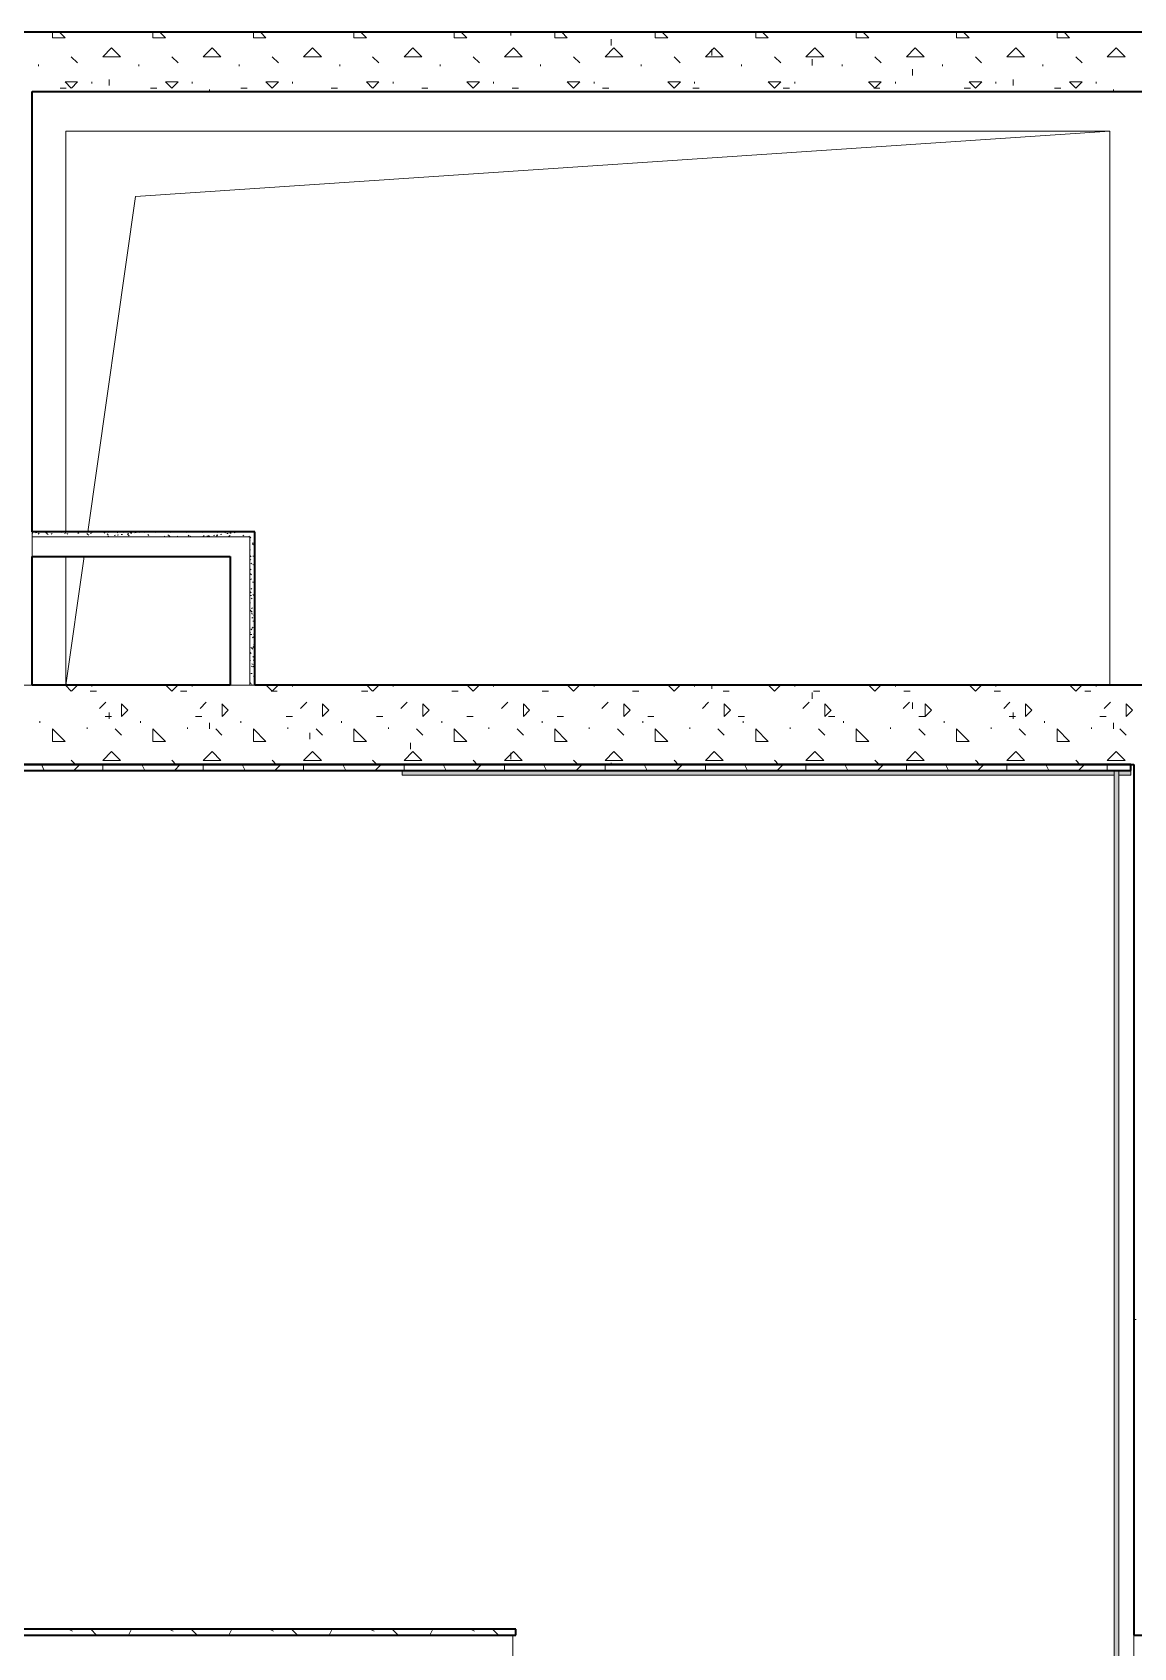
# Model space of a CAD drawing. Header units: millimetres. Extents: x -4948 to 42228, y -4856 to 69378.
# Drawn here: x -51 to 2734, y 42160 to 46242 of the extents above; entities that cross this region are included whole.
import ezdxf

# ---------------------------------------------------------------- set-up
doc = ezdxf.new("R2010")
doc.units = ezdxf.units.MM
for name, color, linetype, lineweight in [('A-DETL', 90, 'Continuous', 9), ('A-FLOR', 192, 'Continuous', 13), ('A-WALL', 113, 'Continuous', 13), ('A-WALL-PATT', 111, 'Continuous', 13), ('I-WALL', 2, 'Continuous', 13)]:
    doc.layers.add(name, color=color, linetype=linetype, lineweight=lineweight)

# ---------------------------------------------------------------- blocks, each defined once
blk = doc.blocks.new('27ELB-RD-AR-0000-BIM_rvt-1-1 этаж отм_ _0_000 лотки')
at = {"layer": 'A-WALL-PATT', "lineweight": 5}
h = blk.add_hatch(color=252, dxfattribs=at)
h.paths.add_polyline_path([(2696.3, 44365.1), (2726.4, 44365.1), (2726.4, 44377.1), (2696.3, 44377.1)], flags=0)
h.paths.add_polyline_path([(2319.3, 44365.1), (2684.3, 44365.1), (2684.3, 44377.1), (884.3, 44377.1), (884.3, 44365.1)], flags=0)
blk.add_hatch(color=252, dxfattribs=at).paths.add_polyline_path([(2696.3, 38756), (2696.3, 44377.1), (2684.3, 44377.1), (2684.3, 38756)], flags=0)
at = {"layer": 'A-DETL', "color": 252}
for p, q in [((33.9, 45992.1), (2673.9, 45992.1)), ((33.9, 44979.6), (33.9, 45992.1)), ((2673.9, 45992.1), (210, 45826.8)), ((2673.9, 45992.1), (2673.9, 44592.1)), ((210, 45826.8), (89.1, 44979.6)), ((33.9, 44592.1), (33.9, 44917.1)), ((80.2, 44917.1), (33.9, 44592.1)), ((2673.9, 44592.1), (33.9, 44592.1))]:
    blk.add_line(p, q, dxfattribs=at)
at = {"layer": 'A-FLOR', "color": 252, "lineweight": 9}
for p, q in [((1163.9, 42192.1), (1163.9, 41992.1)), ((2733.9, 41992.1), (2733.9, 42192.1))]:
    blk.add_line(p, q, dxfattribs=at)
at = {"layer": 'A-WALL', "color": 252, "lineweight": 9}
for p, q in [((-51.1, 44979.6), (-51.1, 44967.1)), ((498.9, 44967.1), (-51.1, 44967.1)), ((-51.1, 44967.1), (-51.1, 44917.1)), ((498.9, 44967.1), (498.9, 44917.1)), ((498.9, 44592.1), (498.9, 44917.1)), ((-201.1, 44592.1), (-51.1, 44592.1)), ((448.9, 44592.1), (498.9, 44592.1)), ((498.9, 44592.1), (511.4, 44592.1))]:
    blk.add_line(p, q, dxfattribs=at)
at = {"layer": 'A-WALL-PATT', "color": 252, "linetype": 'Continuous', "lineweight": 9}
for p, q in [((0, 46228), (0, 46242.1)), ((0, 46228), (31.7, 46228)), ((31.7, 46228), (17.6, 46242.1)), ((254, 46228), (254, 46242.1)), ((254, 46228), (285.7, 46228)), ((285.7, 46228), (271.6, 46242.1)), ((508, 46228), (508, 46242.1)), ((508, 46228), (539.7, 46228)), ((539.7, 46228), (525.6, 46242.1)), ((762, 46228), (762, 46242.1)), ((762, 46228), (793.7, 46228)), ((793.7, 46228), (779.6, 46242.1)), ((1016, 46228), (1016, 46242.1)), ((1016, 46228), (1047.7, 46228)), ((1047.7, 46228), (1033.6, 46242.1)), ((1158.9, 46234.3), (1158.9, 46242.1)), ((1270, 46228), (1270, 46242.1)), ((1270, 46228), (1301.7, 46228)), ((1301.7, 46228), (1287.6, 46242.1)), ((1412.9, 46208.9), (1412.9, 46224.8)), ((1524, 46228), (1524, 46242.1)), ((1524, 46228), (1555.7, 46228)), ((1555.7, 46228), (1541.6, 46242.1)), ((1778, 46228), (1778, 46242.1)), ((1778, 46228), (1809.7, 46228)), ((1809.7, 46228), (1795.6, 46242.1)), ((2032, 46228), (2032, 46242.1)), ((2032, 46228), (2063.7, 46228)), ((2063.7, 46228), (2049.6, 46242.1)), ((2286, 46228), (2286, 46242.1)), ((2286, 46228), (2317.7, 46228)), ((2317.7, 46228), (2303.6, 46242.1)), ((2540, 46228), (2540, 46242.1)), ((2540, 46228), (2571.7, 46228)), ((2571.7, 46228), (2557.6, 46242.1)), ((63.4, 46164.6), (47.5, 46180.5)), ((127, 46180.3), (149.5, 46202.8)), ((127, 46180.4), (171.9, 46180.4)), ((171.9, 46180.3), (149.5, 46202.8)), ((317.4, 46164.6), (301.5, 46180.5)), ((381, 46180.3), (403.5, 46202.8)), ((381, 46180.4), (425.9, 46180.4)), ((425.9, 46180.3), (403.5, 46202.8)), ((571.4, 46164.6), (555.5, 46180.5)), ((635, 46180.3), (657.5, 46202.8)), ((635, 46180.4), (679.9, 46180.4)), ((679.9, 46180.3), (657.5, 46202.8)), ((825.4, 46164.6), (809.5, 46180.5)), ((889, 46180.3), (911.4, 46202.8)), ((889, 46180.4), (933.9, 46180.4)), ((933.9, 46180.3), (911.4, 46202.8)), ((1079.4, 46164.6), (1063.5, 46180.5)), ((1143, 46180.3), (1165.4, 46202.8)), ((1143, 46180.4), (1187.9, 46180.4)), ((1187.9, 46180.3), (1165.4, 46202.8)), ((1333.4, 46164.6), (1317.5, 46180.5)), ((1397, 46180.3), (1419.4, 46202.8)), ((1397, 46180.4), (1441.9, 46180.4)), ((1441.9, 46180.3), (1419.4, 46202.8)), ((1587.4, 46164.6), (1571.5, 46180.5)), ((1651, 46180.3), (1673.4, 46202.8)), ((1651, 46180.4), (1695.9, 46180.4)), ((1666.9, 46183.6), (1666.9, 46199.4)), ((1695.9, 46180.3), (1673.4, 46202.8)), ((1841.4, 46164.6), (1825.5, 46180.5)), ((1905, 46180.3), (1927.4, 46202.8)), ((1905, 46180.4), (1949.9, 46180.4)), ((1920.9, 46158.1), (1920.9, 46174)), ((1949.9, 46180.3), (1927.4, 46202.8)), ((2095.4, 46164.6), (2079.5, 46180.5)), ((2159, 46180.3), (2181.4, 46202.8)), ((2159, 46180.4), (2203.9, 46180.4)), ((2203.9, 46180.3), (2181.4, 46202.8)), ((2349.4, 46164.6), (2333.5, 46180.5)), ((2413, 46180.3), (2435.4, 46202.8)), ((2413, 46180.4), (2457.9, 46180.4)), ((2457.9, 46180.3), (2435.4, 46202.8)), ((2603.4, 46164.6), (2587.5, 46180.5)), ((2667, 46180.3), (2689.4, 46202.8)), ((2667, 46180.4), (2711.9, 46180.4)), ((2711.9, 46180.3), (2689.4, 46202.8)), ((-35.7, 46156.6), (-35.7, 46160.5)), ((218.3, 46156.6), (218.3, 46160.5)), ((472.3, 46156.6), (472.3, 46160.5)), ((726.3, 46156.6), (726.3, 46160.5)), ((980.3, 46156.6), (980.3, 46160.5)), ((1234.3, 46156.6), (1234.3, 46160.5)), ((1488.3, 46156.6), (1488.3, 46160.5)), ((1742.3, 46156.6), (1742.3, 46160.5)), ((1996.3, 46156.6), (1996.3, 46160.5)), ((2174.9, 46132.8), (2174.9, 46148.6)), ((2250.3, 46156.6), (2250.3, 46160.5)), ((2504.3, 46156.6), (2504.3, 46160.5)), ((19.1, 46101), (34.9, 46101)), ((47.5, 46101.1), (31.6, 46117)), ((31.7, 46116.9), (63.5, 46116.9)), ((47.6, 46101), (63.5, 46116.8)), ((99.2, 46112.9), (99.2, 46116.9)), ((142.9, 46107.3), (142.9, 46123.2)), ((247.7, 46101), (263.5, 46101)), ((301.5, 46101.1), (285.6, 46117)), ((285.7, 46116.9), (317.5, 46116.9)), ((301.6, 46101), (317.5, 46116.8)), ((353.2, 46112.9), (353.2, 46116.9)), ((396.9, 46092.1), (396.9, 46097.8)), ((476.3, 46101), (492.1, 46101)), ((555.5, 46101.1), (539.6, 46117)), ((539.7, 46116.9), (571.5, 46116.9)), ((555.6, 46101), (571.5, 46116.8)), ((607.2, 46112.9), (607.2, 46116.9)), ((704.9, 46101), (720.7, 46101)), ((809.5, 46101.1), (793.6, 46117)), ((793.7, 46116.9), (825.5, 46116.9)), ((809.6, 46101), (825.5, 46116.8)), ((861.2, 46112.9), (861.2, 46116.9)), ((933.5, 46101), (949.3, 46101)), ((1063.5, 46101.1), (1047.6, 46117)), ((1047.7, 46116.9), (1079.5, 46116.9)), ((1063.6, 46101), (1079.5, 46116.8)), ((1115.2, 46112.9), (1115.2, 46116.9)), ((1162.1, 46101), (1177.9, 46101)), ((1317.5, 46101.1), (1301.6, 46117)), ((1301.7, 46116.9), (1333.5, 46116.9)), ((1317.6, 46101), (1333.5, 46116.8)), ((1369.2, 46112.9), (1369.2, 46116.9)), ((1390.7, 46101), (1406.5, 46101)), ((1571.5, 46101.1), (1555.6, 46117)), ((1555.7, 46116.9), (1587.5, 46116.9)), ((1571.6, 46101), (1587.5, 46116.8)), ((1619.3, 46101), (1635.1, 46101)), ((1623.2, 46112.9), (1623.2, 46116.9)), ((1825.5, 46101.1), (1809.6, 46117)), ((1809.7, 46116.9), (1841.5, 46116.9)), ((1825.6, 46101), (1841.5, 46116.8)), ((1847.9, 46101), (1863.7, 46101)), ((1877.2, 46112.9), (1877.2, 46116.9)), ((2079.5, 46101.1), (2063.6, 46117)), ((2063.7, 46116.9), (2095.5, 46116.9)), ((2076.5, 46101), (2092.3, 46101)), ((2079.6, 46101), (2095.5, 46116.8)), ((2131.2, 46112.9), (2131.2, 46116.9)), ((2305.1, 46101), (2320.9, 46101)), ((2333.5, 46101.1), (2317.6, 46117)), ((2317.7, 46116.9), (2349.5, 46116.9)), ((2333.6, 46101), (2349.5, 46116.8)), ((2385.2, 46112.9), (2385.2, 46116.9)), ((2428.9, 46107.3), (2428.9, 46123.2)), ((2533.7, 46101), (2549.5, 46101)), ((2587.5, 46101.1), (2571.6, 46117)), ((2571.7, 46116.9), (2603.5, 46116.9)), ((2587.6, 46101), (2603.5, 46116.8)), ((2639.2, 46112.9), (2639.2, 46116.9)), ((2682.9, 46092.1), (2682.9, 46097.8)), ((-51.1, 44976.3), (-50.1, 44976.4)), ((-43.1, 44977.3), (-39.8, 44977.8)), ((-36.2, 44974.1), (-33.5, 44976.2)), ((-26.8, 44979.5), (-25.9, 44979.6)), ((-18.9, 44979.5), (-16.1, 44977.7)), ((-15.5, 44977.1), (-13.1, 44975)), ((-13.1, 44975), (-13.1, 44975)), ((-13.1, 44975), (-10.7, 44972.7)), ((-3.7, 44974), (-1, 44976)), ((20.6, 44979.6), (23.4, 44977.8)), ((30.6, 44975.2), (33.3, 44977.2)), ((36.1, 44976), (38.6, 44973.8)), ((60.3, 44979.6), (63, 44977.9)), ((63.9, 44975.6), (66.5, 44977.7)), ((86.9, 44975.6), (89.3, 44973.4)), ((89.3, 44973.4), (89.3, 44973.4)), ((89.3, 44973.4), (91.7, 44971.2)), ((96.4, 44975.5), (99, 44977.5)), ((100, 44979.6), (102.5, 44978)), ((129.2, 44967.1), (132.5, 44967.6)), ((130.7, 44976.7), (133.3, 44978.8)), ((138.5, 44974.5), (141, 44972.2)), ((139.5, 44968.5), (142.8, 44968.9)), ((139.6, 44979.6), (142.1, 44978)), ((155.9, 44970.6), (159.2, 44971.1)), ((163.4, 44971.6), (166.7, 44972.1)), ((163.9, 44977.1), (166.6, 44979.2)), ((173.7, 44973), (177, 44973.4)), ((179.3, 44979.6), (181.6, 44978.1)), ((183.5, 44967.1), (183.7, 44967.3)), ((189.3, 44974), (191.6, 44971.9)), ((190, 44975.1), (193.4, 44975.6)), ((191.6, 44971.9), (191.6, 44971.9)), ((191.6, 44971.9), (194.1, 44969.6)), ((196.4, 44977), (199, 44979)), ((197.5, 44976.1), (200.9, 44976.6)), ((207.9, 44977.5), (211.2, 44977.9)), ((216.2, 44967.1), (217, 44967.7)), ((219, 44979.6), (221.2, 44978.2)), ((230.7, 44978.2), (232.5, 44979.6)), ((240.9, 44972.9), (243.3, 44970.6)), ((248.9, 44967.1), (249.5, 44967.5)), ((258.6, 44979.6), (260.7, 44978.3)), ((263.9, 44978.6), (265.2, 44979.6)), ((281.6, 44967.1), (283.8, 44968.8)), ((291.7, 44972.5), (294, 44970.3)), ((294, 44970.3), (294, 44970.3)), ((294, 44970.3), (296.5, 44968.1)), ((296.4, 44978.5), (297.9, 44979.6)), ((298.3, 44979.6), (300.3, 44978.3)), ((314.3, 44967.2), (317, 44969.2)), ((334.2, 44979.6), (334.7, 44979.2)), ((337.9, 44979.6), (339.8, 44978.4)), ((343.3, 44971.3), (345.7, 44969.1)), ((347, 44967.1), (349.5, 44969)), ((377.6, 44979.6), (379.4, 44978.5)), ((380.2, 44967.3), (383.5, 44967.7)), ((381.1, 44968.2), (383.8, 44970.3)), ((390.5, 44968.6), (393.8, 44969.1)), ((394.1, 44970.9), (396.4, 44968.8)), ((396.4, 44968.8), (396.4, 44968.8)), ((396.4, 44968.8), (398.2, 44967.1)), ((406.9, 44970.8), (410.2, 44971.2)), ((414.4, 44971.8), (417.7, 44972.2)), ((414.4, 44968.7), (417, 44970.7)), ((417.3, 44979.6), (418.9, 44978.5)), ((424.7, 44973.2), (428, 44973.6)), ((434.9, 44979.6), (437.1, 44977.6)), ((441.1, 44975.3), (444.4, 44975.7)), ((445.6, 44969.8), (448.1, 44967.5)), ((446.9, 44968.5), (449.5, 44970.5)), ((448.5, 44976.3), (451.9, 44976.7)), ((456.9, 44979.6), (458.5, 44978.6)), ((458.9, 44977.7), (462.2, 44978.1)), ((481.2, 44969.7), (483.8, 44971.8)), ((485.3, 44979.6), (486.3, 44978.7)), ((496.5, 44969.3), (498.8, 44967.2)), ((496.6, 44979.6), (498, 44978.7)), ((498.8, 44967.2), (498.8, 44967.2)), ((498.8, 44967.2), (498.9, 44967.1)), ((498.9, 44967.1), (501.3, 44964.9)), ((498.9, 44958.2), (499.9, 44959.1)), ((504.8, 44950.8), (508.1, 44951.2)), ((505.5, 44948.7), (508.3, 44946.9)), ((509.8, 44957.1), (511.4, 44955.7)), ((498.9, 44933.1), (500.7, 44934.6)), ((498.9, 44927.6), (499.3, 44927.4)), ((498.9, 44921), (500.2, 44919.8)), ((498.9, 44917.2), (502, 44917.6)), ((498.9, 44908.1), (501.5, 44910.1)), ((506.1, 44918.1), (509.5, 44918.5)), ((510.3, 44910.5), (511.4, 44909.6)), ((498.9, 44874.9), (500.5, 44873.3)), ((499.7, 44883.6), (502.3, 44885.7)), ((500.5, 44873.3), (500.5, 44873.3)), ((500.5, 44873.3), (503, 44871.1)), ((500.5, 44859.1), (503.1, 44861.2)), ((501.3, 44900.8), (504.2, 44899)), ((506.7, 44897.4), (509.5, 44895.6)), ((510.4, 44885.8), (511.4, 44885.9)), ((498.9, 44851.8), (499.5, 44851.4)), ((499.4, 44828.2), (501.9, 44826)), ((501.3, 44834.7), (503.9, 44836.7)), ((505.7, 44852.3), (509, 44852.7)), ((506.9, 44821.4), (509.8, 44819.6)), ((507.1, 44819.6), (510.4, 44820)), ((498.9, 44801.3), (500.7, 44800.1)), ((499.6, 44818.6), (502.9, 44819)), ((499.9, 44781.6), (502.3, 44779.5)), ((502.1, 44810.2), (504.7, 44812.2)), ((502.3, 44779.5), (502.3, 44779.5)), ((502.3, 44779.5), (504.7, 44777.2)), ((502.9, 44785.7), (505.5, 44787.8)), ((511.3, 44787.3), (511.4, 44787.3)), ((498.9, 44752.7), (499.6, 44752.8)), ((502.8, 44773.5), (505.6, 44771.7)), ((503.7, 44761.3), (506.3, 44763.3)), ((504.5, 44736.8), (507.1, 44738.8)), ((506.6, 44753.8), (510, 44754.2)), ((508.2, 44770.1), (511, 44768.3)), ((498.9, 44725.5), (501, 44724.1)), ((500.6, 44720.1), (503.9, 44720.5)), ((501.2, 44734.4), (503.6, 44732.1)), ((505.3, 44712.3), (507.9, 44714.4)), ((508, 44721.1), (511.4, 44721.5)), ((498.9, 44687), (499.2, 44687)), ((499.4, 44674.6), (502.2, 44672.8)), ((501.7, 44687.8), (504, 44685.6)), ((504, 44685.6), (504, 44685.6)), ((504, 44685.6), (506.5, 44683.4)), ((506.1, 44687.8), (508.7, 44689.9)), ((506.9, 44663.4), (509.5, 44665.4)), ((508.4, 44694.1), (511.2, 44692.3)), ((498.9, 44654.1), (500.6, 44654.3)), ((501.5, 44621.6), (504.8, 44622)), ((502.9, 44640.5), (505.4, 44638.3)), ((504.3, 44646.2), (507.1, 44644.4)), ((507.6, 44655.2), (510.9, 44655.7)), ((507.7, 44638.9), (510.3, 44640.9)), ((508.5, 44614.4), (511.1, 44616.5)), ((509, 44622.5), (511.4, 44622.9)), ((509.6, 44642.8), (511.4, 44641.7)), ((47.5, 44577.1), (32.5, 44592.1)), ((47.6, 44577), (62.8, 44592.1)), ((95.3, 44577), (111.1, 44577)), ((99.2, 44588.9), (99.2, 44592.1)), ((301.5, 44577.1), (286.5, 44592.1)), ((301.6, 44577), (316.8, 44592.1)), ((323.9, 44577), (339.7, 44577)), ((353.2, 44588.9), (353.2, 44592.1)), ((499.6, 44598.6), (502.5, 44596.8)), ((503.4, 44593.9), (505.4, 44592.1)), ((555.5, 44577.1), (540.5, 44592.1)), ((552.5, 44577), (568.3, 44577)), ((555.6, 44577), (570.8, 44592.1)), ((607.2, 44588.9), (607.2, 44592.1)), ((781.1, 44577), (796.9, 44577)), ((809.5, 44577.1), (794.5, 44592.1)), ((809.6, 44577), (824.8, 44592.1)), ((861.2, 44588.9), (861.2, 44592.1)), ((1009.7, 44577), (1025.5, 44577)), ((1063.5, 44577.1), (1048.5, 44592.1)), ((1063.6, 44577), (1078.8, 44592.1)), ((1115.2, 44588.9), (1115.2, 44592.1)), ((1238.3, 44577), (1254.1, 44577)), ((1317.5, 44577.1), (1302.5, 44592.1)), ((1317.6, 44577), (1332.8, 44592.1)), ((1369.2, 44588.9), (1369.2, 44592.1)), ((1466.9, 44577), (1482.7, 44577)), ((1571.5, 44577.1), (1556.5, 44592.1)), ((1571.6, 44577), (1586.8, 44592.1)), ((1623.2, 44588.9), (1623.2, 44592.1)), ((1666.9, 44583.3), (1666.9, 44592.1)), ((1695.5, 44577), (1711.3, 44577)), ((1825.5, 44577.1), (1810.5, 44592.1)), ((1825.6, 44577), (1840.7, 44592.1)), ((1877.2, 44588.9), (1877.2, 44592.1)), ((1924.1, 44577), (1939.9, 44577)), ((2079.5, 44577.1), (2064.5, 44592.1)), ((2079.6, 44577), (2094.7, 44592.1)), ((2131.2, 44588.9), (2131.2, 44592.1)), ((2152.7, 44577), (2168.5, 44577)), ((2333.5, 44577.1), (2318.5, 44592.1)), ((2333.6, 44577), (2348.7, 44592.1)), ((2381.3, 44577), (2397.1, 44577)), ((2385.2, 44588.9), (2385.2, 44592.1)), ((2587.5, 44577.1), (2572.5, 44592.1)), ((2587.6, 44577), (2602.7, 44592.1)), ((2609.9, 44577), (2625.7, 44577)), ((2639.2, 44588.9), (2639.2, 44592.1)), ((119.1, 44533.3), (134.9, 44549.2)), ((190.4, 44529.5), (174.5, 44545.3)), ((174.6, 44513.5), (174.6, 44545.2)), ((373.1, 44533.3), (388.9, 44549.2)), ((444.4, 44529.5), (428.5, 44545.3)), ((428.6, 44513.5), (428.6, 44545.2)), ((627.1, 44533.3), (642.9, 44549.2)), ((698.4, 44529.5), (682.5, 44545.3)), ((682.6, 44513.5), (682.6, 44545.2)), ((881.1, 44533.3), (896.9, 44549.2)), ((952.4, 44529.5), (936.5, 44545.3)), ((936.6, 44513.5), (936.6, 44545.2)), ((1135.1, 44533.3), (1150.9, 44549.2)), ((1206.4, 44529.5), (1190.5, 44545.3)), ((1190.6, 44513.5), (1190.6, 44545.2)), ((1389.1, 44533.3), (1404.9, 44549.2)), ((1460.4, 44529.5), (1444.5, 44545.3)), ((1444.6, 44513.5), (1444.6, 44545.2)), ((1643.1, 44533.3), (1658.9, 44549.2)), ((1714.4, 44529.5), (1698.5, 44545.3)), ((1698.6, 44513.5), (1698.6, 44545.2)), ((1897.1, 44533.3), (1912.9, 44549.2)), ((1920.9, 44557.9), (1920.9, 44573.8)), ((1968.4, 44529.5), (1952.5, 44545.3)), ((1952.6, 44513.5), (1952.6, 44545.2)), ((2151.1, 44533.3), (2166.9, 44549.2)), ((2174.9, 44532.6), (2174.9, 44548.4)), ((2222.4, 44529.5), (2206.5, 44545.3)), ((2206.6, 44513.5), (2206.6, 44545.2)), ((2405.1, 44533.3), (2420.9, 44549.2)), ((2476.4, 44529.5), (2460.5, 44545.3)), ((2460.6, 44513.5), (2460.6, 44545.2)), ((2659.1, 44533.3), (2674.9, 44549.2)), ((2730.4, 44529.5), (2714.5, 44545.3)), ((2714.6, 44513.5), (2714.6, 44545.2)), ((-31.7, 44497.6), (-31.7, 44501.6)), ((133.3, 44513.5), (149.2, 44513.5)), ((142.9, 44507.1), (142.9, 44523)), ((174.6, 44513.5), (190.5, 44529.3)), ((222.3, 44497.6), (222.3, 44501.6)), ((361.9, 44513.5), (377.8, 44513.5)), ((396.9, 44481.7), (396.9, 44497.6)), ((428.6, 44513.5), (444.5, 44529.3)), ((476.3, 44497.6), (476.3, 44501.6)), ((590.5, 44513.5), (606.4, 44513.5)), ((682.6, 44513.5), (698.5, 44529.3)), ((730.3, 44497.6), (730.3, 44501.6)), ((819.1, 44513.5), (835, 44513.5)), ((936.6, 44513.5), (952.5, 44529.3)), ((984.3, 44497.6), (984.3, 44501.6)), ((1047.7, 44513.5), (1063.6, 44513.5)), ((1190.6, 44513.5), (1206.5, 44529.3)), ((1238.3, 44497.6), (1238.3, 44501.6)), ((1276.3, 44513.5), (1292.2, 44513.5)), ((1444.6, 44513.5), (1460.5, 44529.3)), ((1492.3, 44497.6), (1492.3, 44501.6)), ((1504.9, 44513.5), (1520.8, 44513.5)), ((1698.6, 44513.5), (1714.5, 44529.3)), ((1733.5, 44513.5), (1749.4, 44513.5)), ((1746.3, 44497.6), (1746.3, 44501.6)), ((1952.6, 44513.5), (1968.5, 44529.3)), ((1962.1, 44513.5), (1978, 44513.5)), ((2000.3, 44497.6), (2000.3, 44501.6)), ((2190.7, 44513.5), (2206.6, 44513.5)), ((2206.6, 44513.5), (2222.5, 44529.4)), ((2254.3, 44497.6), (2254.3, 44501.6)), ((2419.3, 44513.5), (2435.2, 44513.5)), ((2428.9, 44507.1), (2428.9, 44523)), ((2460.6, 44513.5), (2476.5, 44529.4)), ((2508.3, 44497.6), (2508.3, 44501.6)), ((2647.9, 44513.5), (2663.8, 44513.5)), ((2682.9, 44481.7), (2682.9, 44497.6)), ((2714.6, 44513.5), (2730.5, 44529.4)), ((0, 44450), (0, 44481.7)), ((31.7, 44450), (0, 44481.7)), ((87.3, 44481.7), (87.3, 44485.7)), ((174.5, 44466), (158.6, 44481.8)), ((254, 44450), (254, 44481.7)), ((285.7, 44450), (254, 44481.7)), ((341.3, 44481.7), (341.3, 44485.7)), ((428.5, 44466), (412.6, 44481.8)), ((508, 44450), (508, 44481.7)), ((539.7, 44450), (508, 44481.7)), ((595.3, 44481.7), (595.3, 44485.7)), ((650.9, 44456.3), (650.9, 44472.2)), ((682.5, 44466), (666.6, 44481.8)), ((762, 44450), (762, 44481.7)), ((793.7, 44450), (762, 44481.7)), ((849.3, 44481.7), (849.3, 44485.7)), ((936.5, 44466), (920.6, 44481.8)), ((1016, 44450), (1016, 44481.7)), ((1047.7, 44450), (1016, 44481.7)), ((1103.3, 44481.7), (1103.3, 44485.7)), ((1190.5, 44466), (1174.6, 44481.8)), ((1270, 44450), (1270, 44481.7)), ((1301.7, 44450), (1270, 44481.7)), ((1357.3, 44481.7), (1357.3, 44485.7)), ((1444.5, 44466), (1428.6, 44481.8)), ((1524, 44450), (1524, 44481.7)), ((1555.7, 44450), (1524, 44481.7)), ((1611.3, 44481.7), (1611.3, 44485.7)), ((1698.5, 44466), (1682.6, 44481.8)), ((1778, 44450), (1778, 44481.7)), ((1809.7, 44450), (1778, 44481.7)), ((1865.3, 44481.7), (1865.3, 44485.7)), ((1952.5, 44466), (1936.6, 44481.8)), ((2032, 44450), (2032, 44481.7)), ((2063.7, 44450), (2032, 44481.7)), ((2119.3, 44481.7), (2119.3, 44485.7)), ((2206.5, 44466), (2190.6, 44481.8)), ((2286, 44450), (2286, 44481.7)), ((2317.7, 44450), (2286, 44481.7)), ((2373.3, 44481.7), (2373.3, 44485.7)), ((2460.5, 44466), (2444.6, 44481.8)), ((2540, 44450), (2540, 44481.7)), ((2571.7, 44450), (2540, 44481.7)), ((2627.3, 44481.7), (2627.3, 44485.7)), ((2714.5, 44466), (2698.6, 44481.8)), ((0, 44450), (31.7, 44450)), ((127, 44402.3), (149.5, 44424.8)), ((171.9, 44402.3), (149.5, 44424.8)), ((254, 44450), (285.7, 44450)), ((381, 44402.3), (403.5, 44424.8)), ((425.9, 44402.3), (403.5, 44424.8)), ((508, 44450), (539.7, 44450)), ((635, 44402.3), (657.5, 44424.8)), ((679.9, 44402.3), (657.5, 44424.8)), ((762, 44450), (793.7, 44450)), ((889, 44402.3), (911.4, 44424.8)), ((904.9, 44430.9), (904.9, 44446.8)), ((933.9, 44402.3), (911.4, 44424.8)), ((1016, 44450), (1047.7, 44450)), ((1143, 44402.3), (1165.4, 44424.8)), ((1158.9, 44405.6), (1158.9, 44421.4)), ((1187.9, 44402.3), (1165.4, 44424.8)), ((1270, 44450), (1301.7, 44450)), ((1397, 44402.3), (1419.4, 44424.8)), ((1441.9, 44402.3), (1419.4, 44424.8)), ((1524, 44450), (1555.7, 44450)), ((1651, 44402.3), (1673.4, 44424.8)), ((1695.9, 44402.3), (1673.4, 44424.8)), ((1778, 44450), (1809.7, 44450)), ((1905, 44402.3), (1927.4, 44424.8)), ((1949.9, 44402.3), (1927.4, 44424.8)), ((2032, 44450), (2063.7, 44450)), ((2159, 44402.3), (2181.4, 44424.8)), ((2203.9, 44402.3), (2181.4, 44424.8)), ((2286, 44450), (2317.7, 44450)), ((2413, 44402.3), (2435.4, 44424.8)), ((2457.9, 44402.3), (2435.4, 44424.8)), ((2540, 44450), (2571.7, 44450)), ((2667, 44402.3), (2689.4, 44424.8)), ((2711.9, 44402.3), (2689.4, 44424.8)), ((-20.7, 44377.1), (-28.2, 44392.1)), ((57.9, 44392.1), (47.5, 44402.5)), ((54.1, 44377.1), (69.1, 44392.1)), ((127, 44402.4), (171.9, 44402.4)), ((127, 44377.1), (127, 44392.1)), ((233.3, 44377.1), (225.8, 44392.1)), ((311.9, 44392.1), (301.5, 44402.5)), ((308.1, 44377.1), (323.1, 44392.1)), ((381, 44402.4), (425.9, 44402.4)), ((381, 44377.1), (381, 44392.1)), ((487.3, 44377.1), (479.8, 44392.1)), ((565.9, 44392.1), (555.5, 44402.5)), ((562.1, 44377.1), (577.1, 44392.1)), ((635, 44402.4), (679.9, 44402.4)), ((635, 44377.1), (635, 44392.1)), ((741.3, 44377.1), (733.8, 44392.1)), ((819.9, 44392.1), (809.5, 44402.5)), ((816.1, 44377.1), (831.1, 44392.1)), ((889, 44402.4), (933.9, 44402.4)), ((889, 44377.1), (889, 44392.1)), ((995.3, 44377.1), (987.8, 44392.1)), ((1073.9, 44392.1), (1063.5, 44402.5)), ((1070.1, 44377.1), (1085.1, 44392.1)), ((1143, 44402.4), (1187.9, 44402.4)), ((1143, 44377.1), (1143, 44392.1)), ((1249.3, 44377.1), (1241.8, 44392.1)), ((1327.9, 44392.1), (1317.5, 44402.5)), ((1324.1, 44377.1), (1339.1, 44392.1)), ((1397, 44402.4), (1441.9, 44402.4)), ((1397, 44377.1), (1397, 44392.1)), ((1412.9, 44392.1), (1412.9, 44396)), ((1503.3, 44377.1), (1495.8, 44392.1)), ((1581.9, 44392.1), (1571.5, 44402.5)), ((1578.1, 44377.1), (1593.1, 44392.1)), ((1651, 44402.4), (1695.9, 44402.4)), ((1651, 44377.1), (1651, 44392.1)), ((1757.3, 44377.1), (1749.8, 44392.1)), ((1835.9, 44392.1), (1825.5, 44402.5)), ((1832.1, 44377.1), (1847.1, 44392.1)), ((1905, 44402.4), (1949.9, 44402.4)), ((1905, 44377.1), (1905, 44392.1)), ((2011.3, 44377.1), (2003.8, 44392.1)), ((2089.9, 44392.1), (2079.5, 44402.5)), ((2086.1, 44377.1), (2101.1, 44392.1)), ((2159, 44402.4), (2203.9, 44402.4)), ((2159, 44377.1), (2159, 44392.1)), ((2265.3, 44377.1), (2257.8, 44392.1)), ((2343.9, 44392.1), (2333.5, 44402.5)), ((2340.1, 44377.1), (2355.1, 44392.1)), ((2413, 44402.4), (2457.9, 44402.4)), ((2413, 44377.1), (2413, 44392.1)), ((2519.3, 44377.1), (2511.8, 44392.1)), ((2597.9, 44392.1), (2587.5, 44402.5)), ((2594.1, 44377.1), (2609.1, 44392.1)), ((2667, 44402.4), (2711.9, 44402.4)), ((2667, 44377.1), (2667, 44392.1)), ((2733.9, 42989.5), (2740, 42989.5)), ((50.9, 42201.9), (40.6, 42207.1)), ((111.6, 42192.1), (96.6, 42207.1)), ((191.9, 42192.1), (199.4, 42207.1)), ((304.9, 42201.9), (294.6, 42207.1)), ((365.6, 42192.1), (350.6, 42207.1)), ((445.9, 42192.1), (453.4, 42207.1)), ((558.9, 42201.9), (548.6, 42207.1)), ((619.6, 42192.1), (604.6, 42207.1)), ((699.9, 42192.1), (707.4, 42207.1)), ((812.9, 42201.9), (802.6, 42207.1)), ((873.6, 42192.1), (858.6, 42207.1)), ((953.9, 42192.1), (961.4, 42207.1)), ((1066.9, 42201.9), (1056.6, 42207.1)), ((1127.6, 42192.1), (1112.6, 42207.1))]:
    blk.add_line(p, q, dxfattribs=at)
at = {"layer": 'A-WALL-PATT', "color": 252, "lineweight": 9}
for p, q in [((884.3, 44365.1), (884.3, 44377.1)), ((2684.3, 44377.1), (2684.3, 38756)), ((2696.3, 38756), (2696.3, 44377.1)), ((2726.4, 44377.1), (2726.4, 44365.1)), ((884.3, 44365.1), (2684.3, 44365.1)), ((2696.3, 44365.1), (2726.4, 44365.1))]:
    blk.add_line(p, q, dxfattribs=at)
at = {"layer": 'I-WALL', "color": 252, "lineweight": 35}
for p, q in [((-51.1, 46242.1), (-201.1, 46242.1)), ((2783.9, 46242.1), (-51.1, 46242.1)), ((-51.1, 46092.1), (2783.9, 46092.1)), ((-51.1, 44979.6), (-51.1, 46092.1)), ((511.4, 44979.6), (-51.1, 44979.6)), ((511.4, 44967.1), (511.4, 44979.6)), ((511.4, 44917.1), (511.4, 44967.1)), ((-51.1, 44592.1), (-51.1, 44917.1)), ((-51.1, 44917.1), (448.9, 44917.1)), ((448.9, 44917.1), (448.9, 44592.1)), ((511.4, 44592.1), (511.4, 44917.1)), ((448.9, 44592.1), (-51.1, 44592.1)), ((2733.9, 44592.1), (511.4, 44592.1)), ((2783.9, 44592.1), (2733.9, 44592.1)), ((-883.2, 44392.1), (2733.9, 44392.1)), ((2726.4, 44392.1), (-866.3, 44392.1)), ((-866.3, 44377.1), (2726.4, 44377.1)), ((2726.4, 44377.1), (2726.4, 44392.1)), ((2733.9, 44392.1), (2733.9, 42192.1)), ((1171.4, 42207.1), (-816.1, 42207.1)), ((-816.1, 42192.1), (1171.4, 42192.1)), ((1171.4, 42192.1), (1171.4, 42207.1)), ((2733.9, 42192.1), (2933.9, 42192.1))]:
    blk.add_line(p, q, dxfattribs=at)
blk = doc.blocks.new('27ELB-RD-KR2-0000-BIM_rvt-1-1 этаж отм_ _0_000 лотки')
at = {"layer": 'A-FLOR', "color": 252, "lineweight": 15}
for p, q in [((33.9, 44979.6), (33.9, 45992.1)), ((33.9, 45992.1), (2673.9, 45992.1)), ((2673.9, 45992.1), (2673.9, 44592.1)), ((33.9, 44592.1), (33.9, 44917.1))]:
    blk.add_line(p, q, dxfattribs=at)

msp = doc.modelspace()

# ---------------------------------------------------------------- block references
at = {"lineweight": 5}
for name in ['27ELB-RD-KR2-0000-BIM_rvt-1-1 этаж отм_ _0_000 лотки', '27ELB-RD-AR-0000-BIM_rvt-1-1 этаж отм_ _0_000 лотки']:
    msp.add_blockref(name, (0, 0), dxfattribs=at)

doc.saveas('drawing.dxf')
